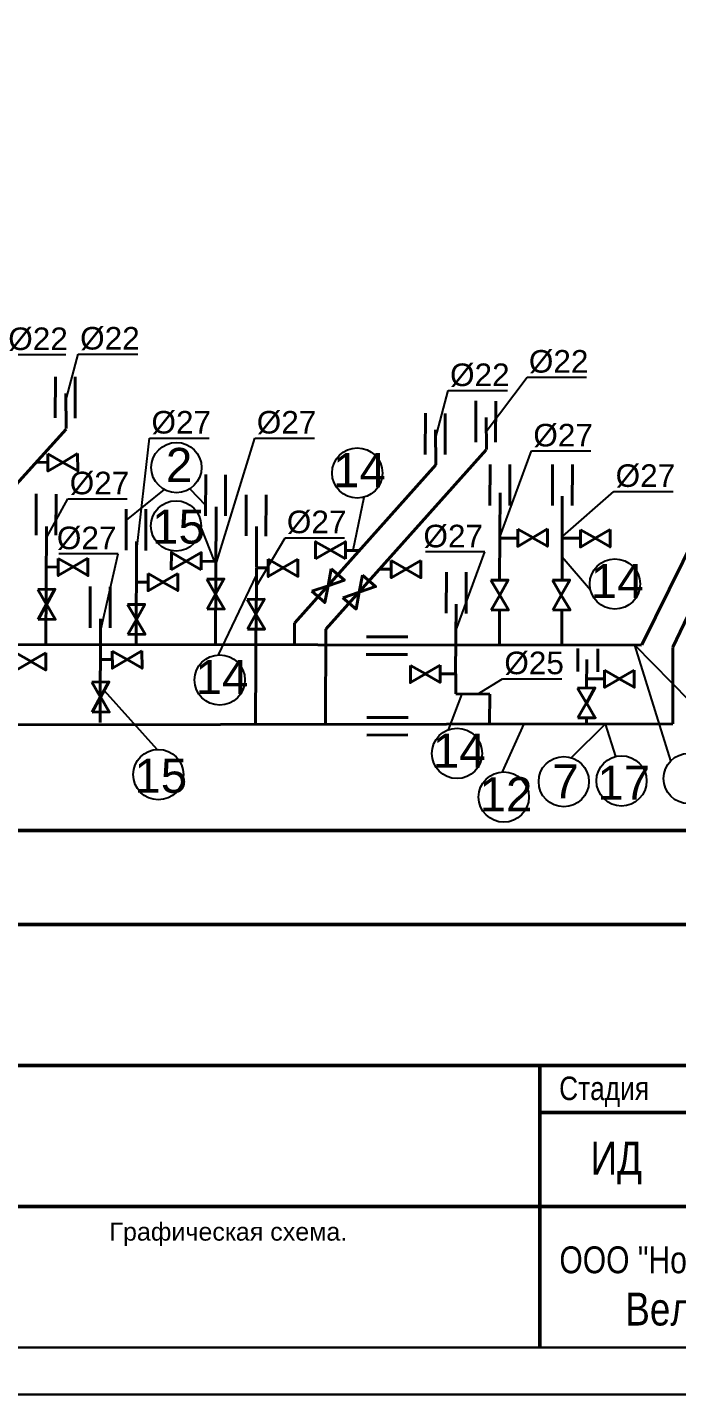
# Model space of a CAD drawing. Header units: inches. Extents: x -14875 to -3761, y 5061 to 12920.
# Drawn here: x -12212 to -10386, y 5061 to 8908 of the extents above; entities that cross this region are included whole.
import ezdxf
from ezdxf import colors
from ezdxf.entities.mleader import LeaderData, LeaderLine
from ezdxf.enums import TextEntityAlignment as Align
from ezdxf.math import Vec2, Vec3

# ---------------------------------------------------------------- set-up
doc = ezdxf.new("R2010")
doc.units = ezdxf.units.IN
doc.header["$MEASUREMENT"] = 0
doc.linetypes.add('ACAD_ISO02W100', pattern=[15, 12, -3])
doc.layers.get('0').update_dxf_attribs({"color": 18, "true_color": 0x000000})
for name, color, linetype, lineweight in [('анп Рамка жирная', 7, 'Continuous', 50), ('ГП_Таbлицы', 7, 'Continuous', 50), ('Трубы', 7, 'Continuous', 40)]:
    doc.layers.add(name, color=color, linetype=linetype, lineweight=lineweight)
doc.styles.add('ISO', font='arial.ttf')
doc.styles.get("Standard").update_dxf_attribs({"font": 'arial.ttf'})
doc.mleader_styles.duplicate_entry("Standard", '')

msp = doc.modelspace()

# ---------------------------------------------------------------- linework, layer by layer
at = {"color": 18, "true_color": 0x000000}
for p, q in [((-11827.9, 7608), (-11934.8, 7521.8)), ((-11755, 7609.6), (-11711, 7564.1)), ((-11723.1, 7498.9), (-11686.8, 7406.1)), ((-10628, 7324.9), (-10707.7, 7418)), ((-11674.2, 7142.8), (-11567.8, 7366.8)), ((-10205.7, 6866.2), (-10503.6, 7169.7)), ((-10402.1, 6844.9), (-10503.6, 7169.7)), ((-11847.1, 6876.6), (-11995.2, 7042)), ((-11027.9, 6931.6), (-10989.6, 7033.6)), ((-10875.7, 6813.6), (-10814.5, 6948.8)), ((-10681.4, 6853.8), (-10585.8, 6948.8)), ((-10556.9, 6857.3), (-10585.8, 6948.8))]:
    msp.add_line(p, q, dxfattribs=at)
at = {"color": 7}
msp.add_line((-11265.7, 7585.8), (-11297.1, 7436.7), dxfattribs=at)
at = {"color": 18, "lineweight": 40, "true_color": 0x000000}
for points in [[(-12154.6, 7708.5), (-12154.3, 7659.9), (-12112.4, 7684.4)], [(-12071.1, 7708.9), (-12070.8, 7660.3), (-12113, 7684.4)], [(-10832.9, 7496.6), (-10832.7, 7448.1), (-10790.8, 7472.6)], [(-10749.4, 7497), (-10749.2, 7448.5), (-10791.3, 7472.5)], [(-10656.6, 7494.9), (-10656.4, 7446.3), (-10614.5, 7470.8)], [(-10573.1, 7495.3), (-10572.9, 7446.7), (-10615, 7470.8)], [(-12125.6, 7414.2), (-12125.3, 7365.7), (-12083.4, 7390.2)], [(-12042, 7414.6), (-12041.8, 7366.1), (-12083.9, 7390.1)], [(-11534.9, 7411.9), (-11534.7, 7363.3), (-11492.8, 7387.8)], [(-11451.4, 7412.3), (-11451.2, 7363.7), (-11493.3, 7387.8)], [(-11188.9, 7408.1), (-11188.6, 7359.6), (-11146.7, 7384.1)], [(-11105.4, 7408.5), (-11105.1, 7360), (-11147.3, 7384)], [(-11872.8, 7371.7), (-11872.6, 7323.1), (-11830.7, 7347.6)], [(-11789.3, 7372.1), (-11789.1, 7323.5), (-11831.2, 7347.6)], [(-11707.7, 7355.6), (-11659.2, 7356.1), (-11683, 7313.8)], [(-10908.4, 7352.6), (-10859.9, 7353.1), (-10883.7, 7310.8)], [(-10735, 7352.6), (-10686.5, 7353.1), (-10710.3, 7310.8)], [(-12183.1, 7326.7), (-12134.6, 7327.2), (-12158.4, 7284.9)], [(-11930.4, 7284.1), (-11881.9, 7284.6), (-11905.7, 7242.4)], [(-11593.9, 7298.7), (-11545.3, 7299.2), (-11569.2, 7256.9)], [(-12244.3, 7148.2), (-12244, 7099.7), (-12202.1, 7124.2)], [(-12160.8, 7148.6), (-12160.5, 7100.1), (-12202.6, 7124.1)], [(-11973.6, 7153.5), (-11973.3, 7105), (-11931.4, 7129.5)], [(-11890.1, 7153.9), (-11889.8, 7105.4), (-11932, 7129.4)], [(-11134.9, 7113.2), (-11134.6, 7064.7), (-11092.7, 7089.2)], [(-11051.4, 7113.6), (-11051.1, 7065.1), (-11093.3, 7089.1)], [(-10588.9, 7099.8), (-10588.6, 7051.3), (-10546.7, 7075.8)], [(-10505.4, 7100.2), (-10505.1, 7051.7), (-10547.3, 7075.7)], [(-12031.2, 7066), (-11982.7, 7066.5), (-12006.5, 7024.2)], [(-10664.3, 7049.2), (-10615.7, 7049.7), (-10639.6, 7007.4)]]:
    msp.add_lwpolyline(points, close=True, dxfattribs=at)
at = {"color": 7, "lineweight": 40}
for points in [[(-11807.4, 7382.3), (-11807.3, 7430.9), (-11765.3, 7406.5)], [(-11723.3, 7382.1), (-11723.2, 7430.7), (-11765.3, 7406.5)], [(-11401.7, 7412.8), (-11401.6, 7461.3), (-11359.6, 7437)], [(-11317.7, 7412.6), (-11317.5, 7461.1), (-11359.6, 7437)]]:
    msp.add_lwpolyline(points, close=True, dxfattribs=at)
at = {"color": 0, "lineweight": 40}
for points in [[(-11357.3, 7385.1), (-11320.6, 7353.3), (-11366.5, 7337.4)], [(-11269.5, 7366.6), (-11232.8, 7334.8), (-11278.7, 7319)], [(-11706.9, 7271.6), (-11658.4, 7272.1), (-11683.1, 7313.9)], [(-11412.3, 7321.7), (-11375.6, 7289.9), (-11366.4, 7337.5)], [(-11324.5, 7303.2), (-11287.8, 7271.4), (-11278.6, 7319.1)], [(-10907.6, 7268.6), (-10859, 7269.1), (-10883.7, 7310.9)], [(-10734.1, 7268.6), (-10685.6, 7269.1), (-10710.3, 7310.9)], [(-12182.3, 7242.7), (-12133.8, 7243.2), (-12158.4, 7285)], [(-11929.6, 7200.2), (-11881, 7200.7), (-11905.7, 7242.5)], [(-11593, 7214.7), (-11544.5, 7215.2), (-11569.2, 7257)], [(-12030.3, 6982), (-11981.8, 6982.5), (-12006.5, 7024.3)], [(-10663.4, 6965.3), (-10614.9, 6965.8), (-10639.6, 7007.5)]]:
    msp.add_lwpolyline(points, close=True, dxfattribs=at)
at = {"color": 18, "true_color": 0x000000}
for centre in [(-11792.9, 7669.8), (-11284.4, 7654.4), (-11794.2, 7505.7), (-10559.5, 7342.3), (-11671.1, 7072.2), (-11003.7, 6865.6), (-11844, 6806), (-10703.3, 6786.1), (-10540.9, 6788.3), (-10352, 6795), (-10872.1, 6742.8)]:
    msp.add_circle(centre, 70.7, dxfattribs=at)
at = {"layer": 'анп Рамка жирная', "color": 7, "lineweight": 30, "ltscale": 0.001}
for p, q in [((-3893.6, 5193.8), (-14345.3, 5193.8)), ((-3761.3, 5061.5), (-14874.5, 5061.5))]:
    msp.add_line(p, q, dxfattribs=at)
at = {"layer": 'ГП_Таbлицы', "color": 7}
for p, q in [((-12622.9, 6384.5), (-9447.7, 6384.5)), ((-14342.8, 5987.6), (-9447.7, 5987.6)), ((-10770.7, 5987.6), (-10770.7, 5193.8)), ((-10770.7, 5855.3), (-9447.7, 5855.3)), ((-12622.9, 5590.7), (-9447.7, 5590.7))]:
    msp.add_line(p, q, dxfattribs=at)
msp.add_lwpolyline([(-14342.8, 6649.1), (-14342.8, 6649.1), (-9447.7, 6649.1)], dxfattribs=at)
at = {"layer": 'Трубы', "color": 18, "true_color": 0x000000}
for p, q in [((-9533.3, 9101.2), (-10483.9, 7171)), ((-9607.8, 8822.3), (-10396.6, 7164.2)), ((-12133.3, 7925.2), (-12133.7, 7809.4)), ((-12077.6, 7924.9), (-12077.9, 7809.1)), ((-12103.5, 7780.1), (-12104.5, 7878.5)), ((-10950.7, 7857.1), (-10951, 7741.3)), ((-10894.9, 7856.8), (-10895.2, 7741)), ((-11092.8, 7822.5), (-11093.1, 7706.7)), ((-11037, 7822.2), (-11037.3, 7706.4)), ((-10920.6, 7720.7), (-10921.9, 7810.4)), ((-12325, 7532.6), (-12103.3, 7778.1)), ((-11062.9, 7677.4), (-11063.9, 7775.8)), ((-11372.4, 7215), (-10921.4, 7719.3)), ((-12154.3, 7684.6), (-12187.2, 7684.3)), ((-11460.2, 7233.4), (-11062.9, 7677.4)), ((-10910.7, 7678.8), (-10911, 7562.9)), ((-10854.9, 7678.4), (-10855.2, 7562.6)), ((-10735.1, 7678.8), (-10735.4, 7562.9)), ((-10679.3, 7678.4), (-10679.6, 7562.6)), ((-11710.5, 7650.1), (-11710.8, 7534.3)), ((-11654.7, 7649.8), (-11655, 7533.9)), ((-12187.2, 7595.5), (-12187.6, 7479.7)), ((-12131.4, 7595.2), (-12131.8, 7479.4)), ((-11596.6, 7593.2), (-11596.9, 7477.4)), ((-11540.8, 7592.9), (-11541.2, 7477.1)), ((-10884, 7355.1), (-10882.2, 7599)), ((-10707.7, 7589.4), (-10707.9, 7471.4)), ((-11934.5, 7553), (-11934.8, 7437.2)), ((-11878.7, 7552.7), (-11879.1, 7436.9)), ((-11683.1, 7171.1), (-11681.4, 7559)), ((-12160, 7174), (-12158.1, 7504.4)), ((-11567.3, 7389.1), (-11567.4, 7504.2)), ((-10832.8, 7471.1), (-10882.2, 7471.2)), ((-11906.6, 7171), (-11905.4, 7461.9)), ((-12125.3, 7390.3), (-12158.2, 7390)), ((-11872.6, 7347.8), (-11905.5, 7347.5)), ((-11188.7, 7384.2), (-11221.6, 7383.9)), ((-11033.6, 7375.6), (-11033.9, 7259.7)), ((-10977.8, 7375.3), (-10978.1, 7259.4)), ((-12035.3, 7334.9), (-12035.6, 7219)), ((-11979.5, 7334.6), (-11979.8, 7218.7)), ((-11570.5, 6948.4), (-11568.9, 7298.2)), ((-11007.5, 7089.4), (-11006.4, 7285.9)), ((-12007.4, 6952.8), (-12006.2, 7243.8)), ((-11460.4, 7233.2), (-11460.7, 7170.5)), ((-10884.3, 7268.7), (-10884.4, 7174.6)), ((-10708.9, 7268.9), (-10708.8, 7174.6)), ((-11372.6, 7214.7), (-11373.2, 6948.8)), ((-11142.4, 7193.6), (-11258.2, 7193.1)), ((-13777, 7173), (-10484.7, 7169.7)), ((-10663.9, 7160.9), (-10663.8, 7095.8)), ((-10607.9, 7159.7), (-10608, 7095.4)), ((-10396.6, 7163.9), (-10396.4, 6949.1)), ((-11973.3, 7129.6), (-12006.3, 7129.4)), ((-11143.1, 7144), (-11258.9, 7143.5)), ((-10639.2, 7049.4), (-10638.1, 7130)), ((-10589.8, 7075), (-10639.1, 7075)), ((-10912.1, 6950), (-10911.3, 7032.1)), ((-11141.3, 6967), (-11257.1, 6966.4)), ((-10639.7, 6965.4), (-10639.9, 6948.9)), ((-14161.1, 6943), (-10396.4, 6949.1)), ((-11142, 6917.4), (-11257.8, 6916.8))]:
    msp.add_line(p, q, dxfattribs=at)
at = {"layer": 'Трубы', "color": 3}
for p, q in [((-10708.3, 7355.1), (-10707.8, 7471)), ((-10657.2, 7471.1), (-10706.5, 7471.2)), ((-11279.5, 7436.5), (-11317.7, 7436.5)), ((-11567.8, 7298.7), (-11567.6, 7387.7)), ((-11534.7, 7388), (-11567.6, 7387.7)), ((-11007.2, 7089.2), (-11050.7, 7089.1)), ((-11006.6, 7033), (-11007.2, 7089.2)), ((-10911.3, 7032.1), (-11006.6, 7033))]:
    msp.add_line(p, q, dxfattribs=at)
at = {"layer": 'Трубы', "color": 7}
msp.add_line((-11682.3, 7405.7), (-11723.3, 7406.1), dxfattribs=at)

# ---------------------------------------------------------------- texts
at = {"layer": 'ГП_Таbлицы', "color": 7, "style": 'ISO', "width": 0.8}
for s, height, p in [('Стадия', 66.15, (-10716.4, 5890.2)), ('ИД', 92.61, (-10627.8, 5680.4))]:
    msp.add_text(s, height=height, dxfattribs=at).set_placement(p)
for s, height, p in [('ООО "Новгородаудит-ЭНЕРГО"', 75.6, (-10089.2, 5403.1)), ('Великий Новгород', 92.61, (-10084, 5256))]:
    msp.add_text(s, height=height, dxfattribs=at).set_placement(p, align=Align.CENTER)
at = {"layer": 'Трубы', "color": 18, "true_color": 0x000000, "char_height": 95.7, "width": 145.66, "attachment_point": 1}
for s, insert in [('2', (-11822.7, 7725.1)), ('14', (-11352.5, 7710.3)), ('15', (-11861.6, 7551.5)), ('14', (-10627.6, 7398.2)), ('14', (-11739.2, 7128.1)), ('14', (-11071.8, 6921.5)), ('15', (-11911.4, 6850.4)), ('7', (-10735.5, 6834.7)), ('17', (-10609, 6831)), ('12', (-10940.2, 6798.7))]:
    msp.add_mtext(s, dxfattribs=dict(at, insert=insert))
at = {"layer": 'Трубы', "linetype": 'ACAD_ISO02W100', "insert": (-12605.3, 5545.2), "char_height": 50.4, "attachment_point": 1}
msp.add_mtext_dynamic_manual_height_columns('\\pxa0.66667,sm1,qc;Графическая схема.', width=1916.713, gutter_width=3.15, heights=[-67.2], dxfattribs=at)

# ---------------------------------------------------------------- leaders
at = {"color": 18, "true_color": 0x000000}
ml = msp.add_multileader_mtext('', dxfattribs=at)
ml.set_content('%%C22', color=(0, 0, 0))
ml.set_leader_properties(color=256)
ml.build(insert=Vec2(0, 0))
ml.multileader.update_dxf_attribs({"has_dogleg": 0, "text_left_attachment_type": 6, "text_right_attachment_type": 6, "dogleg_length": 2, "arrow_head_size": 0})
ctx = ml.context
ctx.base_point, ctx.char_height, ctx.arrow_head_size, ctx.landing_gap_size, ctx.plane_origin, ctx.plane_x_axis = Vec3(-12271.2, 7987.7), 63.49, 0, 5.12, Vec3(-12080.7, 8088.6), Vec3(1, 0, 0)
ctx.left_attachment, ctx.right_attachment = 6, 6
notes = []
notes.append((ctx, [(0, (1, 1, 0), (-12273.2, 7987.7), (1, 0, 0), 2, [(0, [(-12243.6, 7834.2)], 0, [])])]))
ctx.mtext.insert, ctx.mtext.text_direction, ctx.mtext.defined_height, ctx.mtext.flow_direction = Vec3(-12266.1, 8063.9), Vec3(1, 0, 0), 172.8, 5
ml = msp.add_multileader_mtext('', dxfattribs=at)
ml.set_content('%%C22', color=(0, 0, 0))
ml.set_leader_properties(color=256)
ml.build(insert=Vec2(0, 0))
ml.multileader.update_dxf_attribs({"has_dogleg": 0, "text_left_attachment_type": 6, "text_right_attachment_type": 6, "dogleg_length": 2, "arrow_head_size": 0})
ctx = ml.context
ctx.base_point, ctx.char_height, ctx.arrow_head_size, ctx.landing_gap_size, ctx.plane_origin, ctx.plane_x_axis = Vec3(-12069, 7989.1), 63.49, 0, 5.12, Vec3(-11941.8, 8109.1), Vec3(1, 0, 0)
ctx.left_attachment, ctx.right_attachment = 6, 6
notes.append((ctx, [(0, (1, 1, 0), (-12071, 7989.1), (1, 0, 0), 2, [(0, [(-12104.7, 7854.7)], 0, [])])]))
ctx.mtext.insert, ctx.mtext.text_direction, ctx.mtext.defined_height, ctx.mtext.flow_direction = Vec3(-12063.9, 8065.3), Vec3(1, 0, 0), 172.8, 5
ml = msp.add_multileader_mtext('', dxfattribs=at)
ml.set_content('%%C22', color=(0, 0, 0))
ml.set_leader_properties(color=256)
ml.build(insert=Vec2(0, 0))
ml.multileader.update_dxf_attribs({"has_dogleg": 0, "text_left_attachment_type": 6, "text_right_attachment_type": 6, "dogleg_length": 2, "arrow_head_size": 0})
ctx = ml.context
ctx.base_point, ctx.char_height, ctx.arrow_head_size, ctx.landing_gap_size, ctx.plane_origin, ctx.plane_x_axis = Vec3(-10806.7, 7924.2), 63.49, 0, 5.12, Vec3(-10759.2, 8025.6), Vec3(1, 0, 0)
ctx.left_attachment, ctx.right_attachment = 6, 6
notes.append((ctx, [(0, (1, 1, 0), (-10808.7, 7924.2), (1, 0, 0), 2, [(0, [(-10922.1, 7771.1)], 0, [])])]))
ctx.mtext.insert, ctx.mtext.text_direction, ctx.mtext.defined_height, ctx.mtext.flow_direction = Vec3(-10801.6, 8000.4), Vec3(1, 0, 0), 172.8, 5
ml = msp.add_multileader_mtext('', dxfattribs=at)
ml.set_content('%%C22', color=(0, 0, 0))
ml.set_leader_properties(color=256)
ml.build(insert=Vec2(0, 0))
ml.multileader.update_dxf_attribs({"has_dogleg": 0, "text_left_attachment_type": 6, "text_right_attachment_type": 6, "dogleg_length": 2, "arrow_head_size": 0})
ctx = ml.context
ctx.base_point, ctx.char_height, ctx.arrow_head_size, ctx.landing_gap_size, ctx.plane_origin, ctx.plane_x_axis = Vec3(-11028.4, 7886.4), 63.49, 0, 5.12, Vec3(-10901.2, 8006.4), Vec3(1, 0, 0)
ctx.left_attachment, ctx.right_attachment = 6, 6
notes.append((ctx, [(0, (1, 1, 0), (-11030.4, 7886.4), (1, 0, 0), 2, [(0, [(-11064.1, 7751.9)], 0, [])])]))
ctx.mtext.insert, ctx.mtext.text_direction, ctx.mtext.defined_height, ctx.mtext.flow_direction = Vec3(-11023.3, 7962.6), Vec3(1, 0, 0), 172.8, 5
ml = msp.add_multileader_mtext('', dxfattribs=at)
ml.set_content('%%C27', color=(0, 0, 0))
ml.set_leader_properties(color=256)
ml.build(insert=Vec2(0, 0))
ml.multileader.update_dxf_attribs({"has_dogleg": 0, "text_left_attachment_type": 6, "text_right_attachment_type": 6, "dogleg_length": 2, "arrow_head_size": 0})
ctx = ml.context
ctx.base_point, ctx.char_height, ctx.arrow_head_size, ctx.landing_gap_size, ctx.plane_origin, ctx.plane_x_axis = Vec3(-11868.3, 7752.8), 63.49, 0, 5.12, Vec3(-11744.1, 7550.9), Vec3(1, 0, 0)
ctx.left_attachment, ctx.right_attachment = 6, 6
notes.append((ctx, [(0, (1, 1, 0), (-11870.3, 7752.8), (1, 0, 0), 2, [(0, [(-11905.2, 7431.8)], 0, [])])]))
ctx.mtext.insert, ctx.mtext.text_direction, ctx.mtext.defined_height, ctx.mtext.flow_direction = Vec3(-11863.2, 7829), Vec3(1, 0, 0), 172.8, 5
ml = msp.add_multileader_mtext('', dxfattribs=at)
ml.set_content('%%C27', color=(0, 0, 0))
ml.set_leader_properties(color=256)
ml.build(insert=Vec2(0, 0))
ml.multileader.update_dxf_attribs({"has_dogleg": 0, "text_left_attachment_type": 6, "text_right_attachment_type": 6, "dogleg_length": 2, "arrow_head_size": 0})
ctx = ml.context
ctx.base_point, ctx.char_height, ctx.arrow_head_size, ctx.landing_gap_size, ctx.plane_origin, ctx.plane_x_axis = Vec3(-11572.1, 7752.8), 63.49, 0, 5.12, Vec3(-11520.1, 7647.9), Vec3(1, 0, 0)
ctx.left_attachment, ctx.right_attachment = 6, 6
notes.append((ctx, [(0, (1, 1, 0), (-11574.1, 7752.8), (1, 0, 0), 2, [(0, [(-11683, 7393.5)], 0, [])])]))
ctx.mtext.insert, ctx.mtext.text_direction, ctx.mtext.defined_height, ctx.mtext.flow_direction = Vec3(-11567, 7829), Vec3(1, 0, 0), 172.8, 5
ml = msp.add_multileader_mtext('', dxfattribs=at)
ml.set_content('%%C27', color=(0, 0, 0))
ml.set_leader_properties(color=256)
ml.build(insert=Vec2(0, 0))
ml.multileader.update_dxf_attribs({"has_dogleg": 0, "text_left_attachment_type": 6, "text_right_attachment_type": 6, "dogleg_length": 2, "arrow_head_size": 0})
ctx = ml.context
ctx.base_point, ctx.char_height, ctx.arrow_head_size, ctx.landing_gap_size, ctx.plane_origin, ctx.plane_x_axis = Vec3(-10794.1, 7716.5), 63.49, 0, 5.12, Vec3(-10719.1, 7731.5), Vec3(1, 0, 0)
ctx.left_attachment, ctx.right_attachment = 6, 6
notes.append((ctx, [(0, (1, 1, 0), (-10796.1, 7716.5), (1, 0, 0), 2, [(0, [(-10881.9, 7477.1)], 0, [])])]))
ctx.mtext.insert, ctx.mtext.text_direction, ctx.mtext.defined_height, ctx.mtext.flow_direction = Vec3(-10789, 7792.7), Vec3(1, 0, 0), 172.8, 5
ml = msp.add_multileader_mtext('', dxfattribs=at)
ml.set_content('%%C27', color=(0, 0, 0))
ml.set_leader_properties(color=256)
ml.build(insert=Vec2(0, 0))
ml.multileader.update_dxf_attribs({"has_dogleg": 0, "text_left_attachment_type": 6, "text_right_attachment_type": 6, "dogleg_length": 2, "arrow_head_size": 0})
ctx = ml.context
ctx.base_point, ctx.char_height, ctx.arrow_head_size, ctx.landing_gap_size, ctx.plane_origin, ctx.plane_x_axis = Vec3(-12098.3, 7582), 63.49, 0, 5.12, Vec3(-11996.8, 7593.4), Vec3(1, 0, 0)
ctx.left_attachment, ctx.right_attachment = 6, 6
notes.append((ctx, [(0, (1, 1, 0), (-12100.3, 7582), (1, 0, 0), 2, [(0, [(-12157.9, 7474.3)], 0, [])])]))
ctx.mtext.insert, ctx.mtext.text_direction, ctx.mtext.defined_height, ctx.mtext.flow_direction = Vec3(-12093.2, 7658.1), Vec3(1, 0, 0), 172.8, 5
ml = msp.add_multileader_mtext('', dxfattribs=at)
ml.set_content('%%C27', color=(0, 0, 0))
ml.set_leader_properties(color=256)
ml.build(insert=Vec2(0, 0))
ml.multileader.update_dxf_attribs({"has_dogleg": 0, "text_left_attachment_type": 6, "text_right_attachment_type": 6, "dogleg_length": 2, "arrow_head_size": 0})
ctx = ml.context
ctx.base_point, ctx.char_height, ctx.arrow_head_size, ctx.landing_gap_size, ctx.plane_origin, ctx.plane_x_axis = Vec3(-10562.6, 7602.7), 63.49, 0, 5.12, Vec3(-10543.4, 7731.5), Vec3(1, 0, 0)
ctx.left_attachment, ctx.right_attachment = 6, 6
notes.append((ctx, [(0, (1, 1, 0), (-10564.6, 7602.7), (1, 0, 0), 2, [(0, [(-10706.3, 7477.1)], 0, [])])]))
ctx.mtext.insert, ctx.mtext.text_direction, ctx.mtext.defined_height, ctx.mtext.flow_direction = Vec3(-10557.5, 7678.9), Vec3(1, 0, 0), 172.8, 5
ml = msp.add_multileader_mtext('', dxfattribs=at)
ml.set_content('%%C27', color=(0, 0, 0))
ml.set_leader_properties(color=256)
ml.build(insert=Vec2(0, 0))
ml.multileader.update_dxf_attribs({"has_dogleg": 0, "text_left_attachment_type": 6, "text_right_attachment_type": 6, "dogleg_length": 2, "arrow_head_size": 0})
ctx = ml.context
ctx.base_point, ctx.char_height, ctx.arrow_head_size, ctx.landing_gap_size, ctx.plane_origin, ctx.plane_x_axis = Vec3(-11487.5, 7472.4), 63.49, 0, 5.12, Vec3(-11406.2, 7591.1), Vec3(1, 0, 0)
ctx.left_attachment, ctx.right_attachment = 6, 6
notes.append((ctx, [(0, (1, 1, 0), (-11489.5, 7472.4), (1, 0, 0), 2, [(0, [(-11567.5, 7335.8)], 0, [])])]))
ctx.mtext.insert, ctx.mtext.text_direction, ctx.mtext.defined_height, ctx.mtext.flow_direction = Vec3(-11482.4, 7548.6), Vec3(1, 0, 0), 172.8, 5
ml = msp.add_multileader_mtext('', dxfattribs=at)
ml.set_content('%%C27', color=(0, 0, 0))
ml.set_leader_properties(color=256)
ml.build(insert=Vec2(0, 0))
ml.multileader.update_dxf_attribs({"has_dogleg": 0, "text_left_attachment_type": 6, "text_right_attachment_type": 6, "dogleg_length": 2, "arrow_head_size": 0})
ctx = ml.context
ctx.base_point, ctx.char_height, ctx.arrow_head_size, ctx.landing_gap_size, ctx.plane_origin, ctx.plane_x_axis = Vec3(-12126.9, 7427.4), 63.49, 0, 5.12, Vec3(-11844.9, 7332.7), Vec3(1, 0, 0)
ctx.left_attachment, ctx.right_attachment, ctx.text_align_type = 6, 6, 2
notes.append((ctx, [(1, (1, 1, 0), (-11954.6, 7427.4), (-1, 0, 0), 2, [(0, [(-12006, 7213.7)], 0, [])])]))
ctx.mtext.insert, ctx.mtext.text_direction, ctx.mtext.defined_height, ctx.mtext.alignment, ctx.mtext.flow_direction = Vec3(-11961.7, 7503.6), Vec3(1, 0, 0), 172.8, 3, 5
ml = msp.add_multileader_mtext('', dxfattribs=at)
ml.set_content('%%C27', color=(0, 0, 0))
ml.set_leader_properties(color=256)
ml.build(insert=Vec2(0, 0))
ml.multileader.update_dxf_attribs({"has_dogleg": 0, "text_left_attachment_type": 6, "text_right_attachment_type": 6, "dogleg_length": 2, "arrow_head_size": 0})
ctx = ml.context
ctx.base_point, ctx.char_height, ctx.arrow_head_size, ctx.landing_gap_size, ctx.plane_origin, ctx.plane_x_axis = Vec3(-11095.7, 7432.7), 63.49, 0, 5.12, Vec3(-11065.2, 7546.7), Vec3(1, 0, 0)
ctx.left_attachment, ctx.right_attachment, ctx.text_align_type = 6, 6, 2
notes.append((ctx, [(1, (1, 1, 0), (-10923.4, 7432.7), (-1, 0, 0), 2, [(0, [(-11006.1, 7213.7)], 0, [])])]))
ctx.mtext.insert, ctx.mtext.text_direction, ctx.mtext.defined_height, ctx.mtext.alignment, ctx.mtext.flow_direction = Vec3(-10930.5, 7508.9), Vec3(1, 0, 0), 172.8, 3, 5
ml = msp.add_multileader_mtext('', dxfattribs=at)
ml.set_content('%%C25', color=(0, 0, 0))
ml.set_leader_properties(color=256)
ml.build(insert=Vec2(0, 0))
ml.multileader.update_dxf_attribs({"has_dogleg": 0, "text_left_attachment_type": 6, "text_right_attachment_type": 6, "dogleg_length": 2, "arrow_head_size": 0})
ctx = ml.context
ctx.base_point, ctx.char_height, ctx.arrow_head_size, ctx.landing_gap_size, ctx.plane_origin, ctx.plane_x_axis = Vec3(-10875.7, 7075.7), 63.49, 0, 5.12, Vec3(-10856.5, 7204.4), Vec3(1, 0, 0)
ctx.left_attachment, ctx.right_attachment = 6, 6
notes.append((ctx, [(0, (1, 1, 0), (-10877.7, 7075.7), (1, 0, 0), 2, [(0, [(-10946, 7032.7)], 0, [])])]))
ctx.mtext.insert, ctx.mtext.text_direction, ctx.mtext.defined_height, ctx.mtext.flow_direction = Vec3(-10870.6, 7151.9), Vec3(1, 0, 0), 172.8, 5
for ctx, leaders in notes:
    for number, flags, end, landing, length, lines in leaders:
        leader = LeaderData()
        leader.index, (leader.has_last_leader_line, leader.has_dogleg_vector, leader.attachment_direction) = number, flags
        leader.last_leader_point, leader.dogleg_vector, leader.dogleg_length = Vec3(end), Vec3(landing), length
        for number, points, colour, breaks in lines:
            line = LeaderLine()
            line.index, line.vertices, line.color, line.breaks = number, Vec3.list(points), colors.encode_raw_color(colour), breaks
            leader.lines.append(line)
        ctx.leaders.append(leader)

doc.saveas('drawing.dxf')
